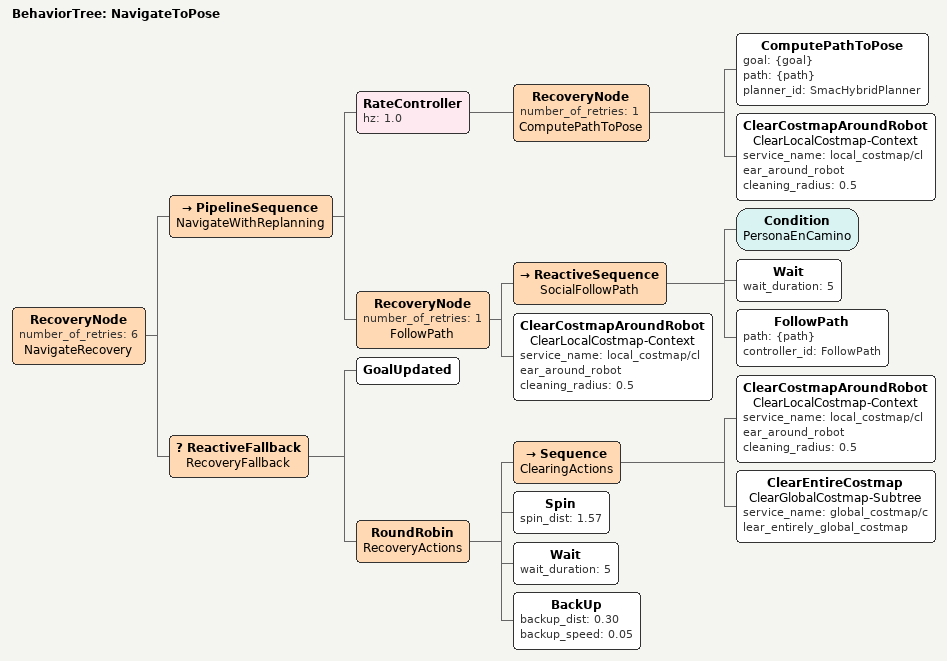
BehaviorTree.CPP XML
<root main_tree_to_execute="NavigateToPose">
  <BehaviorTree ID="NavigateToPose">

    <!-- Nodo de recuperación global con replanificación y acciones sociales -->
    <RecoveryNode number_of_retries="6" name="NavigateRecovery">

      <!-- Secuencia principal: planificación y ejecución adaptada a situaciones sociales -->
      <PipelineSequence name="NavigateWithReplanning">

        <!-- PLANIFICACIÓN GLOBAL CON Detección de Personas -->
        <RateController hz="1.0">
          <RecoveryNode number_of_retries="1" name="ComputePathToPose">
            <ComputePathToPose goal="{goal}" path="{path}" planner_id="SmacHybridPlanner"/>
            <!-- Limpieza selectiva para no eliminar información social -->
            <ClearCostmapAroundRobot name="ClearLocalCostmap-Context" service_name="local_costmap/clear_around_robot" cleaning_radius="0.5"/>
          </RecoveryNode>
        </RateController>

        <!-- CONTROL LOCAL CON VERIFICACIÓN SOCIAL -->
        <RecoveryNode number_of_retries="1" name="FollowPath">
          <ReactiveSequence name="SocialFollowPath">
            <!-- Nodo condicional que verifica presencia de humanos en la trayectoria -->
            <Condition name="PersonaEnCamino"/>
            <!-- Detención temporal hasta que la situación se normalice -->
            <Wait wait_duration="5"/>
            <FollowPath path="{path}" controller_id="FollowPath"/>
          </ReactiveSequence>
          <ClearCostmapAroundRobot name="ClearLocalCostmap-Context" service_name="local_costmap/clear_around_robot" cleaning_radius="0.5"/>
        </RecoveryNode>

      </PipelineSequence>

      <!-- BLOQUE DE RECUPERACIÓN SOCIAL -->
      <ReactiveFallback name="RecoveryFallback">
        <GoalUpdated/>
        <RoundRobin name="RecoveryActions">
          <!-- Recuperación con limpieza selectiva -->
          <Sequence name="ClearingActions">
            <ClearCostmapAroundRobot name="ClearLocalCostmap-Context" service_name="local_costmap/clear_around_robot" cleaning_radius="0.5"/>
            <ClearEntireCostmap name="ClearGlobalCostmap-Subtree" service_name="global_costmap/clear_entirely_global_costmap"/>
          </Sequence>
          <!-- Giro lento y condicionado a la ausencia de personas cercanas -->
          <Spin spin_dist="1.57"/>
          <Wait wait_duration="5"/>
          <!-- Retroceso seguro condicionado a la verificación de espacio libre tras el robot -->
          <BackUp backup_dist="0.30" backup_speed="0.05"/>
        </RoundRobin>
      </ReactiveFallback>

    </RecoveryNode>

  </BehaviorTree>
</root>
